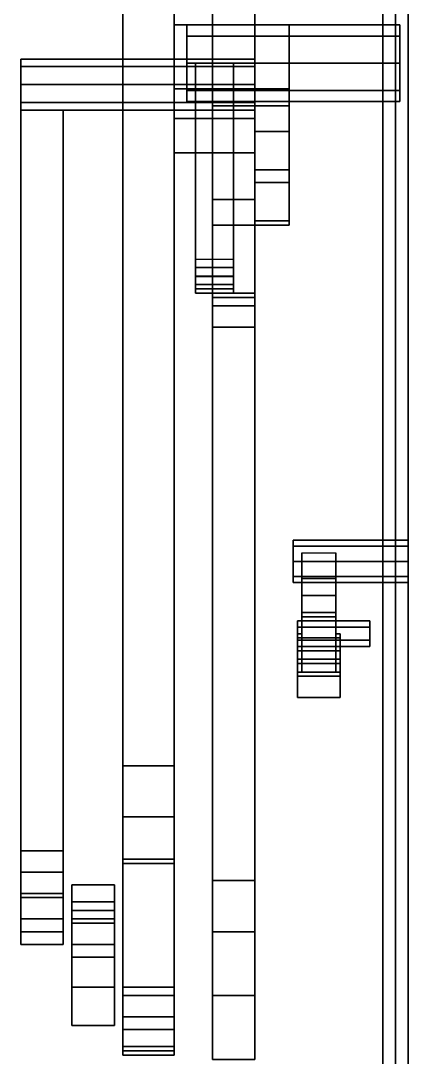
# Model space of a CAD drawing. Extents: x -1.5 to 1.4, y -6 to 6.3.
# Drawn here: x -1.45 to -0.54, y -0.845 to 1.59 of the extents above; entities that cross this region are included whole.
import ezdxf

# ---------------------------------------------------------------- set-up
doc = ezdxf.new("R2010")
doc.units = 0
doc.layers.add('B2', color=1, linetype='CONTINUOUS')
doc.layers.add('S2', color=5, linetype='CONTINUOUS')

msp = doc.modelspace()

# ---------------------------------------------------------------- linework, layer by layer
at = {"layer": 'B2'}
for points in [[(-1, 1.39, 0.37), (-1, 1.39, 0.29), (-1, 2.52, 0.29), (-1, 2.52, 0.37)], [(-1, 2.52, 0.29), (-1, 1.39, 0.29), (-0.9, 1.39, 0.29), (-0.9, 2.52, 0.29)], [(-0.9, 2.52, 0.37), (-0.9, 1.39, 0.37), (-1, 1.39, 0.37), (-1, 2.52, 0.37)], [(-0.9, 2.52, 0.29), (-0.9, 1.39, 0.29), (-0.9, 1.39, 0.37), (-0.9, 2.52, 0.37)], [(-1.21, 2.3, 0.62), (-1.21, -0.16, 0.34), (-1.09, -0.16, 0.34), (-1.09, 2.3, 0.62)], [(-1.21, -0.16, 0.51), (-1.21, -0.16, 0.34), (-1.21, 2.3, 0.62), (-1.21, 2.3, 0.77)], [(-1.09, 2.3, 0.77), (-1.09, -0.16, 0.51), (-1.21, -0.16, 0.51), (-1.21, 2.3, 0.77)], [(-1.09, 2.3, 0.62), (-1.09, -0.16, 0.34), (-1.09, -0.16, 0.51), (-1.09, 2.3, 0.77)], [(-0.9, 1.65, 1.86), (-0.9, 1.58, 1.86), (-1.09, 1.58, 1.86), (-1.09, 1.65, 1.86)], [(-1.09, 1.65, 1.41), (-1.09, 1.58, 1.41), (-0.9, 1.58, 1.41), (-0.9, 1.65, 1.41)], [(-1.09, 1.58, 1.86), (-1.09, 1.58, 1.41), (-1.09, 1.65, 1.41), (-1.09, 1.65, 1.86)], [(-0.9, 1.65, 1.41), (-0.9, 1.58, 1.41), (-0.9, 1.58, 1.86), (-0.9, 1.65, 1.86)], [(-0.9, 1.58, 1.81), (-0.9, 1.43, 1.63), (-1.09, 1.43, 1.63), (-1.09, 1.58, 1.81)], [(-1.09, 1.58, 1.41), (-1.09, 1.28, 1.41), (-0.9, 1.28, 1.41), (-0.9, 1.58, 1.41)], [(-1.09, 1.43, 1.63), (-1.09, 1.28, 1.41), (-1.09, 1.58, 1.41), (-1.09, 1.58, 1.81)], [(-0.9, 1.58, 1.86), (-0.9, 1.58, 1.81), (-1.09, 1.58, 1.81), (-1.09, 1.58, 1.86)], [(-1.06, 1.4, 2.05), (-1.06, 1.5536, 1.9864), (-1.06, 1.58, 2.05), (-1.06, 1.4264, 2.1136)], [(-1.06, 1.4264, 2.1136), (-1.06, 1.58, 2.05), (-1.06, 1.5536, 2.1136), (-1.06, 1.49, 2.14)], [(-1.06, 1.58, 2.05), (-1.06, 1.5536, 1.9864), (-0.56, 1.5536, 1.9864), (-0.56, 1.58, 2.05)], [(-1.06, 1.5536, 2.1136), (-1.06, 1.58, 2.05), (-0.56, 1.58, 2.05), (-0.56, 1.5536, 2.1136)], [(-0.9, 1.39, 1.5), (-0.9, 1.58, 1.2), (-0.82, 1.58, 1.2), (-0.82, 1.39, 1.5)], [(-0.9, 1.4, 1.17), (-0.9, 1.58, 1.2), (-0.9, 1.39, 1.5), (-0.9, 1.21, 1.5)], [(-0.82, 1.49, 1.09), (-0.82, 1.58, 1.17), (-0.9, 1.58, 1.17), (-0.9, 1.49, 1.09)], [(-0.9, 1.49, 1.09), (-0.9, 1.58, 1.17), (-0.9, 1.58, 1.2), (-0.9, 1.4, 1.17)], [(-0.9, 1.58, 1.2), (-0.9, 1.58, 1.17), (-0.82, 1.58, 1.17), (-0.82, 1.58, 1.2)], [(-0.9, 1.58, 1.41), (-0.9, 1.28, 1.41), (-0.9, 1.43, 1.63), (-0.9, 1.58, 1.81)], [(-0.82, 1.39, 1.5), (-0.82, 1.58, 1.2), (-0.82, 1.4, 1.17), (-0.82, 1.21, 1.5)], [(-0.82, 1.58, 1.2), (-0.82, 1.58, 1.17), (-0.82, 1.49, 1.09), (-0.82, 1.4, 1.17)], [(-1.06, 1.4264, 1.9864), (-1.06, 1.49, 1.96), (-1.06, 1.5536, 1.9864), (-1.06, 1.4, 2.05)], [(-1.06, 1.5536, 1.9864), (-1.06, 1.49, 1.96), (-0.56, 1.49, 1.96), (-0.56, 1.5536, 1.9864)], [(-1.06, 1.49, 2.14), (-1.06, 1.5536, 2.1136), (-0.56, 1.5536, 2.1136), (-0.56, 1.49, 2.14)], [(-1.45, 1.44, 1.12), (-1.45, 1.4824, 1.0176), (-1.45, 1.5, 1.06), (-1.45, 1.4824, 1.1024)], [(-1.45, 1.5, 1.06), (-1.45, 1.4824, 1.0176), (-0.9, 1.4824, 1.0176), (-0.9, 1.5, 1.06)], [(-1.45, 1.4824, 1.1024), (-1.45, 1.5, 1.06), (-0.9, 1.5, 1.06), (-0.9, 1.4824, 1.1024)], [(-1.06, 1.49, 1.96), (-1.06, 1.4264, 1.9864), (-0.56, 1.4264, 1.9864), (-0.56, 1.49, 1.96)], [(-1.06, 1.4264, 2.1136), (-1.06, 1.49, 2.14), (-0.56, 1.49, 2.14), (-0.56, 1.4264, 2.1136)], [(-0.95, 1.49, 2.14), (-0.95, 0.99, 2.21), (-1.04, 0.99, 2.21), (-1.04, 1.49, 2.14)], [(-1.04, 1.49, 1.96), (-1.04, 0.97, 2.13), (-0.95, 0.97, 2.13), (-0.95, 1.49, 1.96)], [(-1.04, 0.99, 2.21), (-1.04, 0.97, 2.13), (-1.04, 1.49, 1.96), (-1.04, 1.49, 2.14)], [(-0.95, 1.49, 1.96), (-0.95, 0.97, 2.13), (-0.95, 0.99, 2.21), (-0.95, 1.49, 2.14)], [(-0.9, 1.49, 1.09), (-0.9, 1.43, 1.02), (-0.82, 1.43, 1.02), (-0.82, 1.49, 1.09)], [(-0.9, 1.33, 1.08), (-0.9, 1.43, 1.02), (-0.9, 1.49, 1.09), (-0.9, 1.4, 1.17)], [(-0.82, 1.49, 1.09), (-0.82, 1.43, 1.02), (-0.82, 1.33, 1.08), (-0.82, 1.4, 1.17)], [(-1.45, 1.3976, 1.1024), (-1.45, 1.44, 1), (-1.45, 1.4824, 1.0176), (-1.45, 1.44, 1.12)], [(-1.45, 1.4824, 1.0176), (-1.45, 1.44, 1), (-0.9, 1.44, 1), (-0.9, 1.4824, 1.0176)], [(-1.45, 1.44, 1.12), (-1.45, 1.4824, 1.1024), (-0.9, 1.4824, 1.1024), (-0.9, 1.44, 1.12)], [(-1.45, 1.38, 1.06), (-1.45, 1.3976, 1.0176), (-1.45, 1.44, 1), (-1.45, 1.3976, 1.1024)], [(-1.45, 1.44, 1), (-1.45, 1.3976, 1.0176), (-0.9, 1.3976, 1.0176), (-0.9, 1.44, 1)], [(-1.45, 1.3976, 1.1024), (-1.45, 1.44, 1.12), (-0.9, 1.44, 1.12), (-0.9, 1.3976, 1.1024)], [(-0.9, 1.43, 1.63), (-0.9, 1.36, 1.58), (-1.09, 1.36, 1.58), (-1.09, 1.43, 1.63)], [(-1.09, 1.36, 1.58), (-1.09, 1.28, 1.41), (-1.09, 1.28, 1.41), (-1.09, 1.43, 1.63)], [(-1.06, 1.4264, 1.9864), (-1.06, 1.4, 2.05), (-0.56, 1.4, 2.05), (-0.56, 1.4264, 1.9864)], [(-1.06, 1.4, 2.05), (-1.06, 1.4264, 2.1136), (-0.56, 1.4264, 2.1136), (-0.56, 1.4, 2.05)], [(-0.82, 1.33, 1.08), (-0.82, 1.43, 1.02), (-0.9, 1.43, 1.02), (-0.9, 1.33, 1.08)], [(-0.9, 1.28, 1.41), (-0.9, 1.28, 1.41), (-0.9, 1.36, 1.58), (-0.9, 1.43, 1.63)], [(-1.45, 1.3976, 1.0176), (-1.45, 1.38, 1.06), (-0.9, 1.38, 1.06), (-0.9, 1.3976, 1.0176)], [(-1.45, 1.38, 1.06), (-1.45, 1.3976, 1.1024), (-0.9, 1.3976, 1.1024), (-0.9, 1.38, 1.06)], [(-1, 1.28, 0.42), (-1, 1.28, 0.24), (-1, 1.39, 0.29), (-1, 1.39, 0.37)], [(-1, 1.39, 0.29), (-1, 1.28, 0.24), (-0.9, 1.28, 0.24), (-0.9, 1.39, 0.29)], [(-0.9, 1.39, 0.37), (-0.9, 1.28, 0.42), (-1, 1.28, 0.42), (-1, 1.39, 0.37)], [(-0.82, 1.21, 1.5), (-0.82, 1.4, 1.17), (-0.9, 1.4, 1.17), (-0.9, 1.21, 1.5)], [(-0.82, 1.4, 1.17), (-0.82, 1.33, 1.08), (-0.9, 1.33, 1.08), (-0.9, 1.4, 1.17)], [(-0.9, 1.39, 0.29), (-0.9, 1.28, 0.24), (-0.9, 1.28, 0.42), (-0.9, 1.39, 0.37)], [(-0.9, 1.24, 1.89), (-0.9, 1.39, 1.5), (-0.82, 1.39, 1.5), (-0.82, 1.24, 1.89)], [(-0.9, 1.21, 1.5), (-0.9, 1.39, 1.5), (-0.9, 1.24, 1.89), (-0.9, 1.11, 1.84)], [(-0.82, 1.24, 1.89), (-0.82, 1.39, 1.5), (-0.82, 1.21, 1.5), (-0.82, 1.11, 1.84)], [(-1.45, -0.36, 0.8), (-1.45, 1.38, 1.08), (-1.35, 1.38, 1.08), (-1.35, -0.36, 0.8)], [(-1.45, -0.36, 0.74), (-1.45, 1.38, 1.01), (-1.45, 1.38, 1.08), (-1.45, -0.36, 0.8)], [(-1.35, -0.36, 0.74), (-1.35, 1.38, 1.01), (-1.45, 1.38, 1.01), (-1.45, -0.36, 0.74)], [(-1.35, 1.38, 1.08), (-1.35, 1.38, 1.01), (-1.35, -0.36, 0.74), (-1.35, -0.36, 0.8)], [(-0.9, 1.36, 1.58), (-0.9, 1.28, 1.58), (-1.09, 1.28, 1.58), (-1.09, 1.36, 1.58)], [(-1.09, 1.28, 1.58), (-1.09, 1.28, 1.41), (-1.09, 1.28, 1.41), (-1.09, 1.36, 1.58)], [(-0.9, 1.28, 1.41), (-0.9, 1.28, 1.41), (-0.9, 1.28, 1.58), (-0.9, 1.36, 1.58)], [(-0.9, 1.28, 1.58), (-0.9, 1.28, 1.41), (-1.09, 1.28, 1.41), (-1.09, 1.28, 1.58)], [(-0.95, 1.28, 1.5), (-0.95, 1.01, 1.5), (-1.04, 1.01, 1.5), (-1.04, 1.28, 1.5)], [(-1.04, 1.28, 1.43), (-1.04, 0.97, 1.43), (-0.95, 0.97, 1.43), (-0.95, 1.28, 1.43)], [(-1.04, 0.97, 1.5), (-1.04, 0.97, 1.43), (-1.04, 1.28, 1.43), (-1.04, 1.28, 1.5)], [(-1, 1.17, 0.42), (-1, 1.17, 0.22), (-1, 1.28, 0.24), (-1, 1.28, 0.42)], [(-1, 1.28, 0.24), (-1, 1.17, 0.22), (-0.9, 1.17, 0.22), (-0.9, 1.28, 0.24)], [(-0.9, 1.28, 0.42), (-0.9, 1.17, 0.42), (-1, 1.17, 0.42), (-1, 1.28, 0.42)], [(-0.95, 1.28, 1.43), (-0.95, 0.97, 1.43), (-0.95, 0.97, 1.5), (-0.95, 1.28, 1.5)], [(-0.9, 1.28, 0.24), (-0.9, 1.17, 0.22), (-0.9, 1.17, 0.42), (-0.9, 1.28, 0.42)], [(-0.9, 1.11, 1.84), (-0.9, 1.24, 1.89), (-0.9, 1.21, 1.9), (-0.9, 1.12, 1.88)], [(-0.9, 1.21, 1.9), (-0.9, 1.24, 1.89), (-0.82, 1.24, 1.89), (-0.82, 1.21, 1.9)], [(-0.82, 1.21, 1.9), (-0.82, 1.24, 1.89), (-0.82, 1.11, 1.84), (-0.82, 1.12, 1.88)], [(-0.82, 1.11, 1.84), (-0.82, 1.21, 1.5), (-0.9, 1.21, 1.5), (-0.9, 1.11, 1.84)], [(-0.9, 1.12, 1.88), (-0.9, 1.21, 1.9), (-0.82, 1.21, 1.9), (-0.82, 1.12, 1.88)], [(-1, 1.11, 0.45), (-1, 0.95, 0.19), (-1, 1.17, 0.22), (-1, 1.17, 0.42)], [(-1, 1.17, 0.22), (-1, 0.95, 0.19), (-0.9, 0.95, 0.19), (-0.9, 1.17, 0.22)], [(-0.9, 1.17, 0.42), (-0.9, 1.11, 0.45), (-1, 1.11, 0.45), (-1, 1.17, 0.42)], [(-0.9, 1.17, 0.22), (-0.9, 0.95, 0.19), (-0.9, 1.11, 0.45), (-0.9, 1.17, 0.42)], [(-1, 0.94, 0.45), (-1, 0.92, 0.21), (-1, 0.95, 0.19), (-1, 1.11, 0.45)], [(-0.9, 1.11, 0.45), (-0.9, 0.94, 0.45), (-1, 0.94, 0.45), (-1, 1.11, 0.45)], [(-0.82, 1.12, 1.88), (-0.82, 1.11, 1.84), (-0.9, 1.11, 1.84), (-0.9, 1.12, 1.88)], [(-0.9, 0.95, 0.19), (-0.9, 0.92, 0.21), (-0.9, 0.94, 0.45), (-0.9, 1.11, 0.45)], [(-1.04, 1.0291, 2.1107), (-1.04, 1.01, 1.5), (-0.95, 1.01, 1.5), (-0.95, 1.0291, 2.1107)], [(-1.04, 0.9895, 2.1236), (-1.04, 0.97, 1.5), (-1.04, 1.01, 1.5), (-1.04, 1.0291, 2.1107)], [(-0.95, 1.01, 1.5), (-0.95, 0.97, 1.5), (-0.95, 0.9895, 2.1236), (-0.95, 1.0291, 2.1107)], [(-0.95, 0.99, 2.21), (-0.95, 0.96, 2.19), (-1.04, 0.96, 2.19), (-1.04, 0.99, 2.21)], [(-1.04, 0.96, 2.19), (-1.04, 0.96, 2.16), (-1.04, 0.97, 2.13), (-1.04, 0.99, 2.21)], [(-0.95, 0.9895, 2.1236), (-0.95, 0.97, 1.5), (-1.04, 0.97, 1.5), (-1.04, 0.9895, 2.1236)], [(-0.95, 0.97, 2.13), (-0.95, 0.96, 2.16), (-0.95, 0.96, 2.19), (-0.95, 0.99, 2.21)], [(-1.04, 0.97, 1.43), (-1.04, 0.95, 1.45), (-0.95, 0.95, 1.45), (-0.95, 0.97, 1.43)], [(-0.95, 0.97, 1.5), (-0.95, 0.95, 1.48), (-1.04, 0.95, 1.48), (-1.04, 0.97, 1.5)], [(-1.04, 0.95, 1.48), (-1.04, 0.95, 1.45), (-1.04, 0.97, 1.43), (-1.04, 0.97, 1.5)], [(-1.04, 0.97, 2.13), (-1.04, 0.96, 2.16), (-0.95, 0.96, 2.16), (-0.95, 0.97, 2.13)], [(-0.95, 0.96, 2.19), (-0.95, 0.96, 2.16), (-1.04, 0.96, 2.16), (-1.04, 0.96, 2.19)], [(-0.95, 0.95, 1.48), (-0.95, 0.95, 1.45), (-1.04, 0.95, 1.45), (-1.04, 0.95, 1.48)], [(-1, 0.95, 0.19), (-1, 0.92, 0.21), (-0.9, 0.92, 0.21), (-0.9, 0.95, 0.19)], [(-0.95, 0.97, 1.43), (-0.95, 0.95, 1.45), (-0.95, 0.95, 1.48), (-0.95, 0.97, 1.5)], [(-1, 0.87, 0.39), (-1, 0.87, 0.27), (-1, 0.92, 0.21), (-1, 0.94, 0.45)], [(-0.9, 0.94, 0.45), (-0.9, 0.87, 0.39), (-1, 0.87, 0.39), (-1, 0.94, 0.45)], [(-0.9, 0.92, 0.21), (-0.9, 0.87, 0.27), (-0.9, 0.87, 0.39), (-0.9, 0.94, 0.45)], [(-1, 0.92, 0.21), (-1, 0.87, 0.27), (-0.9, 0.87, 0.27), (-0.9, 0.92, 0.21)], [(-1, -0.43, 0.39), (-1, -0.43, 0.27), (-1, 0.87, 0.27), (-1, 0.87, 0.39)], [(-1, 0.87, 0.27), (-1, -0.43, 0.27), (-0.9, -0.43, 0.27), (-0.9, 0.87, 0.27)], [(-0.9, 0.87, 0.39), (-0.9, -0.43, 0.39), (-1, -0.43, 0.39), (-1, 0.87, 0.39)], [(-0.9, 0.87, 0.27), (-0.9, -0.43, 0.27), (-0.9, -0.43, 0.39), (-0.9, 0.87, 0.39)], [(-1.21, -0.28, 0.53), (-1.21, -0.28, 0.29), (-1.21, -0.16, 0.34), (-1.21, -0.16, 0.51)], [(-1.21, -0.16, 0.34), (-1.21, -0.28, 0.29), (-1.09, -0.28, 0.29), (-1.09, -0.16, 0.34)], [(-1.09, -0.16, 0.51), (-1.09, -0.28, 0.53), (-1.21, -0.28, 0.53), (-1.21, -0.16, 0.51)], [(-1.09, -0.16, 0.34), (-1.09, -0.28, 0.29), (-1.09, -0.28, 0.53), (-1.09, -0.16, 0.51)], [(-1.21, -0.38, 0.58), (-1.21, -0.39, 0.21), (-1.21, -0.28, 0.29), (-1.21, -0.28, 0.53)], [(-1.21, -0.28, 0.29), (-1.21, -0.39, 0.21), (-1.09, -0.39, 0.21), (-1.09, -0.28, 0.29)], [(-1.09, -0.28, 0.53), (-1.09, -0.38, 0.58), (-1.21, -0.38, 0.58), (-1.21, -0.28, 0.53)], [(-1.09, -0.28, 0.29), (-1.09, -0.39, 0.21), (-1.09, -0.38, 0.58), (-1.09, -0.28, 0.53)], [(-1.35, -0.41, 0.68), (-1.35, -0.36, 0.74), (-1.45, -0.36, 0.74), (-1.45, -0.41, 0.68)], [(-1.45, -0.41, 0.68), (-1.45, -0.36, 0.74), (-1.45, -0.36, 0.8), (-1.45, -0.41, 0.81)], [(-1.45, -0.41, 0.81), (-1.45, -0.36, 0.8), (-1.35, -0.36, 0.8), (-1.35, -0.41, 0.81)], [(-1.35, -0.36, 0.8), (-1.35, -0.36, 0.74), (-1.35, -0.41, 0.68), (-1.35, -0.41, 0.81)], [(-1.21, -0.7, 0.56), (-1.21, -0.68, 0.18), (-1.21, -0.39, 0.21), (-1.21, -0.38, 0.58)], [(-1.09, -0.38, 0.58), (-1.09, -0.7, 0.56), (-1.21, -0.7, 0.56), (-1.21, -0.38, 0.58)], [(-1.09, -0.39, 0.21), (-1.09, -0.68, 0.18), (-1.09, -0.7, 0.56), (-1.09, -0.38, 0.58)], [(-1.45, -0.46, 0.84), (-1.45, -0.41, 0.81), (-1.35, -0.41, 0.81), (-1.35, -0.46, 0.84)], [(-1.45, -0.47, 0.65), (-1.45, -0.41, 0.68), (-1.45, -0.41, 0.81), (-1.45, -0.46, 0.84)], [(-1.35, -0.47, 0.65), (-1.35, -0.41, 0.68), (-1.45, -0.41, 0.68), (-1.45, -0.47, 0.65)], [(-1.35, -0.41, 0.81), (-1.35, -0.41, 0.68), (-1.35, -0.47, 0.65), (-1.35, -0.46, 0.84)], [(-1.21, -0.39, 0.21), (-1.21, -0.68, 0.18), (-1.09, -0.68, 0.18), (-1.09, -0.39, 0.21)], [(-1, -0.55, 0.46), (-1, -0.55, 0.16), (-1, -0.43, 0.27), (-1, -0.43, 0.39)], [(-1, -0.43, 0.27), (-1, -0.55, 0.16), (-0.9, -0.55, 0.16), (-0.9, -0.43, 0.27)], [(-0.9, -0.43, 0.39), (-0.9, -0.55, 0.46), (-1, -0.55, 0.46), (-1, -0.43, 0.39)], [(-0.9, -0.43, 0.27), (-0.9, -0.55, 0.16), (-0.9, -0.55, 0.46), (-0.9, -0.43, 0.39)], [(-1.45, -0.46, 0.89), (-1.45, -0.46, 0.84), (-1.35, -0.46, 0.84), (-1.35, -0.46, 0.89)], [(-1.45, -0.55, 0.82), (-1.45, -0.46, 0.84), (-1.45, -0.46, 0.89), (-1.45, -0.55, 0.89)], [(-1.45, -0.52, 0.65), (-1.45, -0.47, 0.65), (-1.45, -0.46, 0.84), (-1.45, -0.55, 0.82)], [(-1.45, -0.55, 0.89), (-1.45, -0.46, 0.89), (-1.35, -0.46, 0.89), (-1.35, -0.55, 0.89)], [(-1.35, -0.46, 0.89), (-1.35, -0.46, 0.84), (-1.35, -0.55, 0.82), (-1.35, -0.55, 0.89)], [(-1.35, -0.46, 0.84), (-1.35, -0.47, 0.65), (-1.35, -0.52, 0.65), (-1.35, -0.55, 0.82)], [(-1.33, -0.44, 0.77), (-1.33, -0.44, 0.71), (-1.23, -0.44, 0.71), (-1.23, -0.44, 0.77)], [(-1.33, -0.48, 0.79), (-1.33, -0.44, 0.77), (-1.23, -0.44, 0.77), (-1.23, -0.48, 0.79)], [(-1.33, -0.53, 0.74), (-1.33, -0.44, 0.71), (-1.33, -0.44, 0.77), (-1.33, -0.48, 0.79)], [(-1.33, -0.44, 0.71), (-1.33, -0.52, 0.51), (-1.23, -0.52, 0.51), (-1.23, -0.44, 0.71)], [(-1.33, -0.61, 0.55), (-1.33, -0.52, 0.51), (-1.33, -0.44, 0.71), (-1.33, -0.53, 0.74)], [(-1.23, -0.44, 0.77), (-1.23, -0.44, 0.71), (-1.23, -0.53, 0.74), (-1.23, -0.48, 0.79)], [(-1.23, -0.44, 0.71), (-1.23, -0.52, 0.51), (-1.23, -0.61, 0.55), (-1.23, -0.53, 0.74)], [(-1.35, -0.52, 0.65), (-1.35, -0.47, 0.65), (-1.45, -0.47, 0.65), (-1.45, -0.52, 0.65)], [(-1.23, -0.48, 0.79), (-1.23, -0.53, 0.74), (-1.33, -0.53, 0.74), (-1.33, -0.48, 0.79)], [(-1.33, -0.5, 0.44), (-1.33, -0.58, 0.24), (-1.23, -0.58, 0.24), (-1.23, -0.5, 0.44)], [(-1.33, -0.77, 0.31), (-1.33, -0.58, 0.24), (-1.33, -0.5, 0.44), (-1.33, -0.68, 0.51)], [(-1.33, -0.52, 0.51), (-1.33, -0.5, 0.44), (-1.23, -0.5, 0.44), (-1.23, -0.52, 0.51)], [(-1.33, -0.68, 0.51), (-1.33, -0.5, 0.44), (-1.33, -0.52, 0.51), (-1.33, -0.61, 0.55)], [(-1.23, -0.5, 0.44), (-1.23, -0.58, 0.24), (-1.23, -0.77, 0.31), (-1.23, -0.68, 0.51)], [(-1.23, -0.52, 0.51), (-1.23, -0.5, 0.44), (-1.23, -0.68, 0.51), (-1.23, -0.61, 0.55)], [(-1.35, -0.58, 0.7), (-1.35, -0.52, 0.65), (-1.45, -0.52, 0.65), (-1.45, -0.58, 0.7)], [(-1.45, -0.58, 0.7), (-1.45, -0.52, 0.65), (-1.45, -0.55, 0.82), (-1.45, -0.58, 0.76)], [(-1.35, -0.55, 0.82), (-1.35, -0.52, 0.65), (-1.35, -0.58, 0.7), (-1.35, -0.58, 0.76)], [(-1.23, -0.53, 0.74), (-1.23, -0.61, 0.55), (-1.33, -0.61, 0.55), (-1.33, -0.53, 0.74)], [(-1.35, -0.55, 0.89), (-1.35, -0.55, 0.82), (-1.45, -0.55, 0.82), (-1.45, -0.55, 0.89)], [(-1.45, -0.58, 0.76), (-1.45, -0.55, 0.82), (-1.35, -0.55, 0.82), (-1.35, -0.58, 0.76)], [(-1, -0.7, 0.46), (-1, -0.7, 0.16), (-1, -0.55, 0.16), (-1, -0.55, 0.46)], [(-1, -0.55, 0.16), (-1, -0.7, 0.16), (-0.9, -0.7, 0.16), (-0.9, -0.55, 0.16)], [(-0.9, -0.55, 0.46), (-0.9, -0.7, 0.46), (-1, -0.7, 0.46), (-1, -0.55, 0.46)], [(-0.9, -0.55, 0.16), (-0.9, -0.7, 0.16), (-0.9, -0.7, 0.46), (-0.9, -0.55, 0.46)], [(-1.35, -0.58, 0.76), (-1.35, -0.58, 0.7), (-1.45, -0.58, 0.7), (-1.45, -0.58, 0.76)], [(-1.23, -0.77, 0.31), (-1.23, -0.58, 0.24), (-1.33, -0.58, 0.24), (-1.33, -0.77, 0.31)], [(-1.23, -0.61, 0.55), (-1.23, -0.68, 0.51), (-1.33, -0.68, 0.51), (-1.33, -0.61, 0.55)], [(-1.23, -0.68, 0.51), (-1.23, -0.77, 0.31), (-1.33, -0.77, 0.31), (-1.33, -0.68, 0.51)], [(-1.21, -0.78, 0.51), (-1.21, -0.75, 0.2), (-1.21, -0.68, 0.18), (-1.21, -0.7, 0.56)], [(-1.21, -0.68, 0.18), (-1.21, -0.75, 0.2), (-1.09, -0.75, 0.2), (-1.09, -0.68, 0.18)], [(-1.09, -0.68, 0.18), (-1.09, -0.75, 0.2), (-1.09, -0.78, 0.51), (-1.09, -0.7, 0.56)], [(-1.09, -0.7, 0.56), (-1.09, -0.78, 0.51), (-1.21, -0.78, 0.51), (-1.21, -0.7, 0.56)], [(-1, -0.85, 0.45), (-1, -0.85, 0.22), (-1, -0.7, 0.16), (-1, -0.7, 0.46)], [(-1, -0.7, 0.16), (-1, -0.85, 0.22), (-0.9, -0.85, 0.22), (-0.9, -0.7, 0.16)], [(-0.9, -0.7, 0.46), (-0.9, -0.85, 0.45), (-1, -0.85, 0.45), (-1, -0.7, 0.46)], [(-0.9, -0.7, 0.16), (-0.9, -0.85, 0.22), (-0.9, -0.85, 0.45), (-0.9, -0.7, 0.46)], [(-1.21, -0.83, 0.45), (-1.21, -0.82, 0.28), (-1.21, -0.75, 0.2), (-1.21, -0.78, 0.51)], [(-1.21, -0.75, 0.2), (-1.21, -0.82, 0.28), (-1.09, -0.82, 0.28), (-1.09, -0.75, 0.2)], [(-1.09, -0.75, 0.2), (-1.09, -0.82, 0.28), (-1.09, -0.83, 0.45), (-1.09, -0.78, 0.51)], [(-1.09, -0.78, 0.51), (-1.09, -0.83, 0.45), (-1.21, -0.83, 0.45), (-1.21, -0.78, 0.51)], [(-1.21, -0.84, 0.39), (-1.21, -0.84, 0.33), (-1.21, -0.82, 0.28), (-1.21, -0.83, 0.45)], [(-1.21, -0.82, 0.28), (-1.21, -0.84, 0.33), (-1.09, -0.84, 0.33), (-1.09, -0.82, 0.28)], [(-1.09, -0.82, 0.28), (-1.09, -0.84, 0.33), (-1.09, -0.84, 0.39), (-1.09, -0.83, 0.45)], [(-1.09, -0.83, 0.45), (-1.09, -0.84, 0.39), (-1.21, -0.84, 0.39), (-1.21, -0.83, 0.45)], [(-1.09, -0.84, 0.39), (-1.09, -0.84, 0.33), (-1.21, -0.84, 0.33), (-1.21, -0.84, 0.39)]]:
    msp.add_3dface(points, dxfattribs=at)
at = {"layer": 'S2'}
for points in [[(-0.57, 3.56, 0.15), (-0.6, 3.56, 0.18), (-0.6, -5.02, 0.18), (-0.57, -5.02, 0.15)], [(-0.6, 3.56, 0.18), (-0.57, 3.56, 0.21), (-0.57, -5.02, 0.21), (-0.6, -5.02, 0.18)], [(-0.54, 3.56, 0.18), (-0.57, 3.56, 0.15), (-0.57, -5.02, 0.15), (-0.54, -5.02, 0.18)], [(-0.57, 3.56, 0.21), (-0.54, 3.56, 0.18), (-0.54, -5.02, 0.18), (-0.57, -5.02, 0.21)], [(-0.81, 0.37, 0.18), (-0.81, 0.3554, 0.1446), (-0.54, 0.3554, 0.1446), (-0.54, 0.37, 0.18)], [(-0.81, 0.3554, 0.2154), (-0.81, 0.37, 0.18), (-0.54, 0.37, 0.18), (-0.54, 0.3554, 0.2154)], [(-0.54, 0.2846, 0.2154), (-0.54, 0.37, 0.18), (-0.54, 0.3554, 0.1446), (-0.54, 0.27, 0.18)], [(-0.54, 0.32, 0.23), (-0.54, 0.3554, 0.2154), (-0.54, 0.37, 0.18), (-0.54, 0.2846, 0.2154)], [(-0.81, 0.32, 0.23), (-0.81, 0.3554, 0.2154), (-0.54, 0.3554, 0.2154), (-0.54, 0.32, 0.23)], [(-0.81, 0.3554, 0.1446), (-0.81, 0.32, 0.13), (-0.54, 0.32, 0.13), (-0.54, 0.3554, 0.1446)], [(-0.54, 0.27, 0.18), (-0.54, 0.3554, 0.1446), (-0.54, 0.32, 0.13), (-0.54, 0.2846, 0.1446)], [(-0.81, 0.2846, 0.2154), (-0.81, 0.32, 0.23), (-0.54, 0.32, 0.23), (-0.54, 0.2846, 0.2154)], [(-0.81, 0.32, 0.13), (-0.81, 0.2846, 0.1446), (-0.54, 0.2846, 0.1446), (-0.54, 0.32, 0.13)], [(-0.79, 0.28, 0.61), (-0.79, 0.34, 0.21), (-0.71, 0.34, 0.21), (-0.71, 0.28, 0.61)], [(-0.79, 0.19, 0.42), (-0.79, 0.27, 0.21), (-0.79, 0.34, 0.21), (-0.79, 0.28, 0.61)], [(-0.71, 0.34, 0.21), (-0.71, 0.27, 0.21), (-0.71, 0.19, 0.42), (-0.71, 0.28, 0.61)], [(-0.81, 0.2846, 0.1446), (-0.81, 0.27, 0.18), (-0.54, 0.27, 0.18), (-0.54, 0.2846, 0.1446)], [(-0.81, 0.27, 0.18), (-0.81, 0.2846, 0.2154), (-0.54, 0.2846, 0.2154), (-0.54, 0.27, 0.18)], [(-0.79, 0.24, 0.8), (-0.79, 0.28, 0.61), (-0.71, 0.28, 0.61), (-0.71, 0.24, 0.8)], [(-0.79, 0.14, 0.37), (-0.79, 0.19, 0.42), (-0.79, 0.28, 0.61), (-0.79, 0.24, 0.8)], [(-0.71, 0.19, 0.42), (-0.71, 0.27, 0.21), (-0.79, 0.27, 0.21), (-0.79, 0.19, 0.42)], [(-0.71, 0.28, 0.61), (-0.71, 0.19, 0.42), (-0.71, 0.14, 0.37), (-0.71, 0.24, 0.8)], [(-0.79, 0.2, 1.12), (-0.79, 0.24, 0.8), (-0.71, 0.24, 0.8), (-0.71, 0.2, 1.12)], [(-0.79, 0.09, 1.11), (-0.79, 0.18, 0.86), (-0.79, 0.24, 0.8), (-0.79, 0.2, 1.12)], [(-0.79, 0.15, 0.7), (-0.79, 0.14, 0.56), (-0.79, 0.24, 0.8), (-0.79, 0.18, 0.86)], [(-0.79, 0.06, 0.36), (-0.79, 0.14, 0.37), (-0.79, 0.24, 0.8), (-0.79, 0.14, 0.56)], [(-0.71, 0.24, 0.8), (-0.71, 0.18, 0.86), (-0.71, 0.09, 1.11), (-0.71, 0.2, 1.12)], [(-0.71, 0.24, 0.8), (-0.71, 0.14, 0.56), (-0.71, 0.15, 0.7), (-0.71, 0.18, 0.86)], [(-0.71, 0.24, 0.8), (-0.71, 0.14, 0.37), (-0.71, 0.06, 0.36), (-0.71, 0.14, 0.56)], [(-0.71, 0.2, 1.12), (-0.71, 0.09, 1.11), (-0.79, 0.09, 1.11), (-0.79, 0.2, 1.12)], [(-0.8, 0.165, 1.076), (-0.8, 0.18, 1.05), (-0.63, 0.18, 1.05), (-0.63, 0.165, 1.076)], [(-0.8, 0.18, 1.05), (-0.8, 0.165, 1.024), (-0.63, 0.165, 1.024), (-0.63, 0.18, 1.05)], [(-0.71, 0.14, 0.37), (-0.71, 0.19, 0.42), (-0.79, 0.19, 0.42), (-0.79, 0.14, 0.37)], [(-0.79, 0.09, 1.11), (-0.79, 0.12, 0.87), (-0.79, 0.18, 0.86), (-0.79, 0.09, 1.11)], [(-0.79, 0.12, 0.87), (-0.79, 0.15, 0.7), (-0.79, 0.18, 0.86)], [(-0.71, 0.18, 0.86), (-0.71, 0.12, 0.87), (-0.71, 0.09, 1.11)], [(-0.71, 0.18, 0.86), (-0.71, 0.15, 0.7), (-0.71, 0.12, 0.87), (-0.71, 0.18, 0.86)], [(-0.63, 0.135, 1.076), (-0.63, 0.165, 1.076), (-0.63, 0.18, 1.05), (-0.63, 0.12, 1.05)], [(-0.63, 0.12, 1.05), (-0.63, 0.18, 1.05), (-0.63, 0.165, 1.024), (-0.63, 0.135, 1.024)], [(-0.8, 0.135, 1.076), (-0.8, 0.165, 1.076), (-0.63, 0.165, 1.076), (-0.63, 0.135, 1.076)], [(-0.8, 0.165, 1.024), (-0.8, 0.135, 1.024), (-0.63, 0.135, 1.024), (-0.63, 0.165, 1.024)], [(-0.8, 0, 0.35), (-0.8, 0.05, 0.34), (-0.8, 0.15, 0.7), (-0.8, 0.08, 0.54)], [(-0.8, 0.05, 0.34), (-0.8, 0.06, 0.36), (-0.8, 0.14, 0.56), (-0.8, 0.15, 0.7)], [(-0.8, 0.12, 0.87), (-0.8, 0.15, 0.7), (-0.79, 0.15, 0.7), (-0.79, 0.12, 0.87)], [(-0.8, 0.08, 0.54), (-0.8, 0.15, 0.7), (-0.8, 0.12, 0.87), (-0.8, 0.09, 0.65)], [(-0.8, 0.15, 0.7), (-0.8, 0.14, 0.56), (-0.79, 0.14, 0.56), (-0.79, 0.15, 0.7)], [(-0.71, 0.12, 0.87), (-0.71, 0.15, 0.7), (-0.7, 0.15, 0.7), (-0.7, 0.12, 0.87)], [(-0.71, 0.15, 0.7), (-0.71, 0.14, 0.56), (-0.7, 0.14, 0.56), (-0.7, 0.15, 0.7)], [(-0.7, 0.15, 0.7), (-0.7, 0.05, 0.34), (-0.7, 0, 0.35), (-0.7, 0.08, 0.54)], [(-0.7, 0.14, 0.56), (-0.7, 0.06, 0.36), (-0.7, 0.05, 0.34), (-0.7, 0.15, 0.7)], [(-0.7, 0.12, 0.87), (-0.7, 0.15, 0.7), (-0.7, 0.08, 0.54), (-0.7, 0.09, 0.65)], [(-0.8, 0.14, 0.56), (-0.8, 0.06, 0.36), (-0.79, 0.06, 0.36), (-0.79, 0.14, 0.56)], [(-0.8, 0.12, 1.05), (-0.8, 0.135, 1.076), (-0.63, 0.135, 1.076), (-0.63, 0.12, 1.05)], [(-0.8, 0.135, 1.024), (-0.8, 0.12, 1.05), (-0.63, 0.12, 1.05), (-0.63, 0.135, 1.024)], [(-0.71, 0.06, 0.36), (-0.71, 0.14, 0.37), (-0.79, 0.14, 0.37), (-0.79, 0.06, 0.36)], [(-0.7, 0.06, 0.36), (-0.7, 0.14, 0.56), (-0.71, 0.14, 0.56), (-0.71, 0.06, 0.36)], [(-0.8, 0.11, 0.91), (-0.8, 0.12, 0.87), (-0.7, 0.12, 0.87), (-0.7, 0.11, 0.91)], [(-0.8, 0.09, 0.65), (-0.8, 0.12, 0.87), (-0.8, 0.11, 0.91), (-0.8, 0.09, 0.78)], [(-0.8, 0.09, 0.78), (-0.8, 0.11, 0.91), (-0.8, 0.05, 0.91), (-0.8, 0.09, 0.78)], [(-0.8, 0.05, 0.91), (-0.8, 0.11, 0.91), (-0.7, 0.11, 0.91), (-0.7, 0.05, 0.91)], [(-0.71, 0.09, 1.11), (-0.71, 0.12, 0.87), (-0.79, 0.12, 0.87), (-0.79, 0.09, 1.11)], [(-0.7, 0.11, 0.91), (-0.7, 0.12, 0.87), (-0.7, 0.09, 0.65), (-0.7, 0.09, 0.78)], [(-0.7, 0.05, 0.91), (-0.7, 0.11, 0.91), (-0.7, 0.09, 0.78)], [(-0.8, 0.09, 0.78), (-0.8, 0.05, 0.91), (-0.7, 0.05, 0.91), (-0.7, 0.09, 0.78)], [(-0.7, 0.09, 0.78), (-0.7, 0.09, 0.78), (-0.8, 0.09, 0.78)], [(-0.7, 0.09, 0.78), (-0.7, 0.09, 0.65), (-0.8, 0.09, 0.65), (-0.8, 0.09, 0.78)], [(-0.7, 0.09, 0.65), (-0.7, 0.08, 0.54), (-0.8, 0.08, 0.54), (-0.8, 0.09, 0.65)], [(-0.7, 0.08, 0.54), (-0.7, 0, 0.35), (-0.8, 0, 0.35), (-0.8, 0.08, 0.54)], [(-0.7, 0.05, 0.34), (-0.7, 0.06, 0.36), (-0.8, 0.06, 0.36), (-0.8, 0.05, 0.34)], [(-0.7, 0, 0.35), (-0.7, 0.05, 0.34), (-0.8, 0.05, 0.34), (-0.8, 0, 0.35)]]:
    msp.add_3dface(points, dxfattribs=at)

doc.saveas('drawing.dxf')
